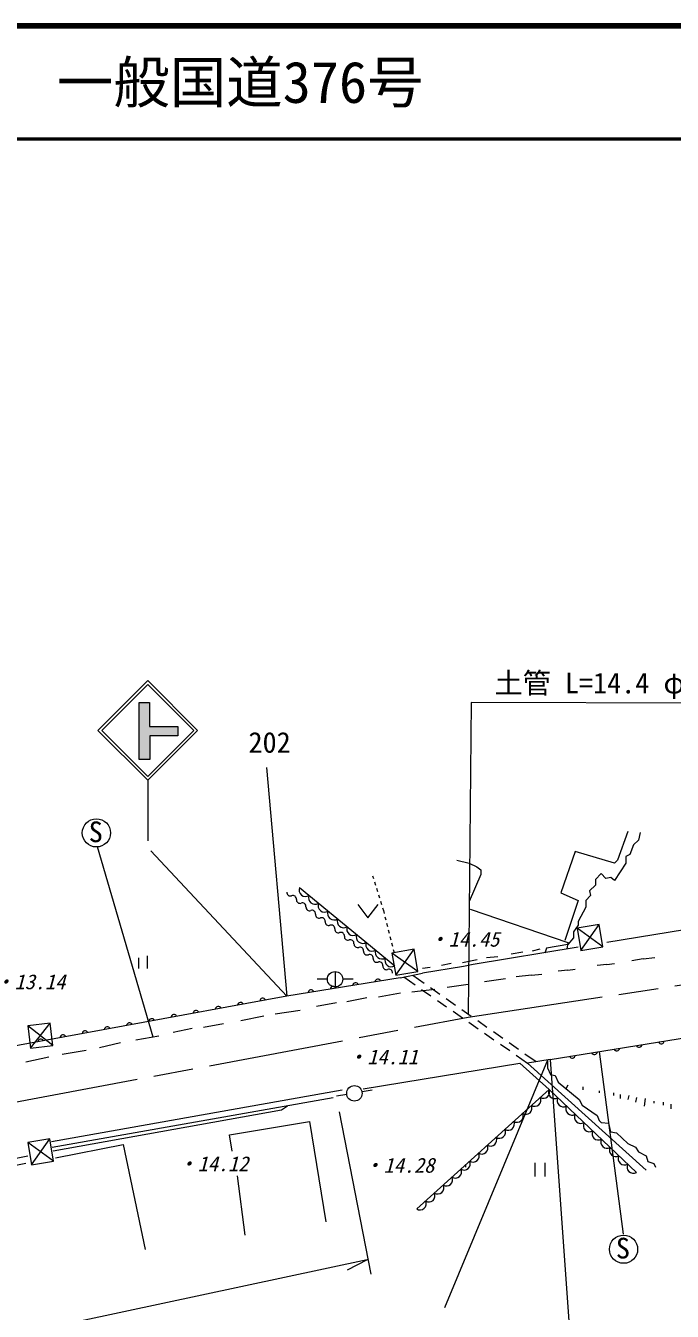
# Model space of a CAD drawing. Units: millimetres, scale not verified. Extents: x 40000 to 680000, y 20000 to 380000.
# Drawn here: x 213966 to 271256, y 266202 to 380000 of the extents above; entities that cross this region are included whole.
import ezdxf
from ezdxf.enums import TextEntityAlignment as Align

# ---------------------------------------------------------------- set-up
doc = ezdxf.new("R2010")
doc.units = ezdxf.units.MM
doc.header["$LTSCALE"] = 1000
doc.linetypes.add('CHAIN', pattern=[18.5, 12, -1.5, 3.5, -1.5])
for name, color, linetype, lineweight in [('M-BGD', 7, 'Continuous', 13), ('M-BMK', 2, 'CHAIN', 13), ('M-STR-HTXT', 7, 'Continuous', 13), ('M-STR-STRC', 7, 'Continuous', 13), ('M-TTL', 2, 'Continuous', 140), ('M-TTL-LINE', 7, 'Continuous', 50)]:
    doc.layers.add(name, color=color, linetype=linetype, lineweight=lineweight)
doc.layers.add('M-TTL-TXT', color=7, linetype='Continuous')
doc.styles.add('ＭＳ ゴシック', font='')
doc.styles.get('ＭＳ ゴシック').set_extended_font_data('MS Gothic')

msp = doc.modelspace()

# ---------------------------------------------------------------- hatches: boundary and pattern name
at = {"layer": 'M-STR-STRC'}
for points in [[(224010, 320096), (224923, 320096), (224923, 317974), (227457, 317974), (227457, 317150), (224959, 317150), (224959, 315046), (224010, 315046)], [(224959, 315046), (224959, 317150), (227457, 317150), (227457, 317974), (224923, 317974), (224923, 320096), (224010, 320096), (224010, 315046)], [(224959, 315046), (224959, 317150), (227457, 317150), (227457, 317974), (224923, 317974), (224923, 320096), (224010, 320096), (224010, 315046)], [(224959, 315046), (224959, 317150), (227457, 317150), (227457, 317974), (224923, 317974), (224923, 320096), (224010, 320096), (224010, 315046)], [(224959, 315046), (224959, 317150), (227457, 317150), (227457, 317974), (224923, 317974), (224923, 320096), (224010, 320096), (224010, 315046)], [(224959, 315046), (224959, 317150), (227457, 317150), (227457, 317974), (224923, 317974), (224923, 320096), (224010, 320096), (224010, 315046)]]:
    msp.add_hatch(color=256, dxfattribs=at).paths.add_polyline_path(points)

# ---------------------------------------------------------------- linework, layer by layer
at = {"layer": 'M-BGD'}
for p, q in [((267319, 308667), (266388, 306127)), ((268420, 308582), (268250, 307905)), ((225256, 290466), (220336, 307306)), ((267827, 307481), (267488, 306635)), ((268250, 307905), (267827, 307481)), ((252164, 306127), (253264, 305873)), ((262662, 306889), (261392, 303248)), ((266134, 305873), (262662, 306889)), ((266388, 306127), (266134, 305873)), ((267488, 306635), (267150, 306465)), ((267150, 306465), (267150, 305873)), ((253264, 305873), (253942, 305534)), ((253942, 305534), (254280, 305280)), ((254280, 305280), (254280, 304857)), ((267150, 305873), (266134, 304349)), ((244691, 304749), (244768, 304504)), ((244858, 304218), (244948, 303932)), ((254280, 304857), (253264, 302486)), ((264440, 303925), (263932, 303417)), ((264948, 304941), (264440, 304433)), ((264440, 304433), (264440, 303925)), ((265372, 304518), (264948, 304941)), ((265795, 304603), (265372, 304518)), ((266134, 304349), (265795, 304603)), ((238222, 303704), (246671, 296790)), ((245038, 303645), (245128, 303359)), ((245217, 303073), (245307, 302787)), ((261392, 303248), (262916, 302571)), ((264017, 302994), (263594, 302571)), ((263932, 303417), (264017, 302994)), ((243384, 302218), (244284, 301018)), ((244284, 301018), (245184, 302218)), ((245397, 302500), (245487, 302214)), ((245577, 301928), (245654, 301683)), ((245654, 301683), (245720, 301421)), ((253349, 301809), (261985, 298845)), ((262916, 302571), (261731, 299015)), ((263594, 301978), (262916, 300708)), ((263594, 302571), (263594, 301978)), ((245794, 301131), (245868, 300840)), ((245943, 300549), (246017, 300258)), ((264785, 300446), (262812, 300116)), ((262916, 300708), (262916, 300369)), ((263142, 298143), (264785, 300446)), ((265115, 298473), (264785, 300446)), ((281543, 301470), (265456, 298845)), ((246091, 299968), (246165, 299677)), ((246239, 299386), (246313, 299096)), ((262916, 300369), (262493, 299777)), ((262493, 299777), (262493, 299269)), ((262812, 300116), (263142, 298143)), ((265115, 298473), (262812, 300116)), ((246387, 298805), (246461, 298514)), ((248390, 298247), (246417, 297917)), ((246535, 298223), (246602, 297962)), ((246747, 295945), (248390, 298247)), ((248720, 296274), (248390, 298247)), ((262916, 298422), (253603, 296898)), ((259530, 298253), (258852, 298083)), ((260122, 298337), (259953, 297914)), ((261985, 298676), (260122, 298337)), ((261985, 298845), (261900, 298253)), ((262493, 299269), (261985, 298676)), ((263142, 298143), (265115, 298473)), ((223970, 297491), (223970, 296559)), ((224732, 297660), (224732, 296559)), ((246417, 297917), (246747, 295945)), ((248720, 296274), (246417, 297917)), ((252667, 297063), (253967, 297333)), ((255804, 297575), (254788, 297491)), ((258006, 297999), (256990, 297829)), ((268674, 297406), (267658, 297237)), ((268674, 297406), (269719, 297532)), ((241374, 296277), (241378, 294911)), ((246747, 295945), (248720, 296274)), ((247134, 295727), (249116, 296136)), ((248253, 295958), (249262, 295253)), ((252756, 296729), (249116, 296136)), ((249793, 296644), (249116, 296559)), ((251656, 296983), (250809, 296813)), ((253603, 296898), (252756, 296729)), ((258768, 295967), (257413, 295797)), ((258768, 295967), (259699, 296051)), ((261985, 296390), (261138, 296305)), ((261985, 296390), (262662, 296475)), ((265456, 296898), (264610, 296813)), ((265456, 296898), (266126, 296982)), ((239783, 295630), (240696, 295630)), ((242076, 295630), (242990, 295630)), ((247461, 295795), (248469, 295095)), ((249836, 294852), (250655, 294279)), ((253180, 295120), (251317, 294866)), ((256482, 295628), (254619, 295374)), ((244205, 293935), (242427, 293596)), ((247168, 294358), (245221, 294019)), ((250216, 294697), (248184, 294443)), ((249044, 294696), (249865, 294125)), ((250440, 293726), (251261, 293155)), ((251229, 293878), (252048, 293304)), ((238278, 292834), (236077, 292495)), ((241496, 293511), (239718, 293173)), ((251836, 292756), (252658, 292186)), ((252622, 292903), (253442, 292330)), ((216133, 291717), (214146, 291485)), ((214146, 291485), (214378, 289499)), ((216365, 289731), (214146, 291485)), ((214378, 289499), (216133, 291717)), ((216365, 289731), (216133, 291717)), ((231505, 291649), (229727, 291310)), ((235061, 292326), (233029, 291903)), ((253233, 291786), (254054, 291216)), ((254015, 291929), (254835, 291356)), ((225748, 290548), (223716, 290209)), ((228711, 291225), (227018, 290887)), ((254629, 290817), (255450, 290246)), ((255408, 290955), (256228, 290382)), ((260420, 288496), (277902, 291310)), ((214378, 289499), (216365, 289731)), ((219313, 289278), (217196, 288939)), ((222361, 289955), (220498, 289532)), ((256025, 289847), (256846, 289276)), ((256802, 289981), (257621, 289408)), ((264779, 289193), (266896, 273022)), ((216011, 288685), (213979, 288262)), ((243866, 285891), (257752, 288177)), ((257421, 288877), (258429, 288177)), ((257752, 288177), (260333, 285845)), ((258195, 289006), (259203, 288301)), ((260420, 288496), (258429, 288177)), ((258429, 288177), (268928, 278695)), ((260207, 288431), (260207, 287754)), ((260207, 287754), (260461, 287161)), ((260461, 287161), (260884, 287077)), ((260884, 287077), (261138, 286484)), ((216243, 281232), (241994, 285796)), ((243769, 285646), (244670, 285801)), ((261138, 286484), (263001, 284960)), ((261985, 286230), (261816, 285891)), ((263340, 286061), (263340, 285807)), ((264779, 285722), (264779, 285553)), ((241222, 285093), (216318, 280710)), ((241509, 285260), (242410, 285414)), ((263001, 284960), (263255, 284452)), ((266049, 285553), (266049, 285299)), ((266642, 285383), (266642, 285045)), ((267404, 285299), (267319, 284960)), ((268081, 285129), (267996, 284706)), ((268843, 285045), (268758, 284367)), ((269605, 284791), (269605, 284621)), ((270452, 284706), (270452, 284452)), ((271129, 284537), (271129, 284113)), ((263255, 284452), (264610, 283521)), ((264610, 283521), (264779, 283097)), ((232013, 281827), (239125, 283013)), ((239125, 283013), (240564, 274123)), ((264779, 283097), (264948, 282928)), ((264948, 282928), (265626, 282843)), ((265795, 282081), (265626, 282843)), ((216114, 281469), (214142, 281140)), ((214142, 281140), (214471, 279167)), ((216444, 279497), (214142, 281140)), ((214471, 279167), (216114, 281469)), ((216444, 279497), (216114, 281469)), ((232267, 280388), (232013, 281827)), ((265795, 282081), (266303, 281997)), ((266303, 281997), (267319, 281065)), ((188448, 274860), (214151, 279977)), ((216604, 279795), (222615, 280981)), ((222615, 280981), (224562, 271667)), ((267319, 281065), (267996, 280727)), ((267996, 280727), (268250, 280303)), ((268250, 280303), (268928, 279965)), ((268928, 279965), (269097, 279457)), ((213979, 279287), (207544, 278017)), ((214471, 279167), (216444, 279497)), ((252926, 279203), (252926, 278949)), ((259087, 279342), (259087, 278142)), ((259987, 278142), (259987, 279342)), ((269097, 279457), (269605, 279287)), ((269605, 279287), (269774, 278949)), ((232690, 278187), (233368, 272937))]:
    msp.add_line(p, q, dxfattribs=at)
for points in [[(247134, 295727), (237093, 294104), (193564, 286116)], [(248614, 275260), (260333, 285845), (268072, 278499)], [(216388, 280394), (236624, 284042), (237159, 284378)]]:
    msp.add_lwpolyline(points, dxfattribs=at)
for centre, radius in [((220229, 308552), 1250), ((241378, 295594), 683), ((243088, 285493), 683), ((266935, 271700), 1250)]:
    msp.add_circle(centre, radius, dxfattribs=at)
for centre, radius, start, end in [((237411, 303277), 314, 174.04897, 290.99065), ((237636, 302690), 314, 354.04897, 110.99065), ((238753, 303491), 572, 158.24027, 303.17876), ((239598, 302800), 572, 158.24027, 303.17876), ((238262, 302625), 314, 174.04897, 290.99065), ((238487, 302038), 314, 354.04897, 110.99065), ((239113, 301972), 314, 174.04897, 290.99065), ((239338, 301385), 314, 354.04897, 110.99065), ((240443, 302109), 572, 158.24027, 303.17876), ((241288, 301417), 572, 158.24027, 303.17876), ((239963, 301320), 314, 174.04897, 290.99065), ((240189, 300733), 314, 354.04897, 110.99065), ((240814, 300668), 314, 174.04897, 290.99065), ((242133, 300726), 572, 158.24027, 303.17876), ((241039, 300081), 314, 354.04897, 110.99065), ((241665, 300015), 314, 174.04897, 290.99065), ((241890, 299428), 314, 354.04897, 110.99065), ((242515, 299363), 314, 174.04897, 290.99065), ((242978, 300035), 572, 158.24027, 303.17876), ((243823, 299343), 572, 158.24027, 303.17876), ((242741, 298776), 314, 354.04897, 110.99065), ((243366, 298711), 314, 174.04897, 290.99065), ((243591, 298124), 314, 354.04897, 110.99065), ((244668, 298652), 572, 158.24027, 303.17876), ((245513, 297961), 572, 158.24027, 303.17876), ((244217, 298058), 314, 174.04897, 290.99065), ((244442, 297471), 314, 354.04897, 110.99065), ((245068, 297406), 314, 174.04897, 290.99065), ((245293, 296819), 314, 354.04897, 110.99065), ((246357, 297270), 572, 158.24027, 303.17876), ((245918, 296754), 314, 174.04897, 290.99065), ((246144, 296167), 314, 354.04897, 110.99065), ((241220, 294714), 256, 21.86265, 176.50188), ((243194, 295033), 256, 21.86265, 176.50188), ((245168, 295352), 256, 21.86265, 176.50188), ((234968, 293657), 256, 23.07837, 177.71761), ((239245, 294395), 256, 21.86265, 176.50188), ((227099, 292213), 256, 23.07837, 177.71761), ((229066, 292574), 256, 23.07837, 177.71761), ((231034, 292935), 256, 23.07837, 177.71761), ((233001, 293296), 256, 23.07837, 177.71761), ((221198, 291130), 256, 23.07837, 177.71761), ((223165, 291491), 256, 23.07837, 177.71761), ((225132, 291852), 256, 23.07837, 177.71761), ((215296, 290047), 256, 23.07837, 177.71761), ((217263, 290408), 256, 23.07837, 177.71761), ((219231, 290769), 256, 23.07837, 177.71761), ((264360, 289187), 256, 201.82476, 356.464), ((266335, 289505), 256, 201.82476, 356.464), ((268310, 289823), 256, 201.82476, 356.464), ((270284, 290141), 256, 201.82476, 356.464), ((262386, 288869), 256, 201.82476, 356.464), ((259845, 285601), 546, 237.62573, 26.54751), ((260828, 285590), 556, 152.76451, 300.21296), ((259063, 284895), 546, 237.62573, 26.54751), ((261601, 284856), 556, 152.76451, 300.21296), ((257501, 283484), 546, 237.62573, 26.54751), ((258282, 284189), 546, 237.62573, 26.54751), ((262375, 284121), 556, 152.76451, 300.21296), ((263149, 283387), 556, 152.76451, 300.21296), ((255938, 282072), 546, 237.62573, 26.54751), ((256719, 282778), 546, 237.62573, 26.54751), ((263923, 282652), 556, 152.76451, 300.21296), ((255157, 281367), 546, 237.62573, 26.54751), ((264697, 281917), 556, 152.76451, 300.21296), ((265470, 281183), 556, 152.76451, 300.21296), ((253594, 279955), 546, 237.62573, 26.54751), ((254376, 280661), 546, 237.62573, 26.54751), ((266244, 280448), 556, 152.76451, 300.21296), ((267018, 279714), 556, 152.76451, 300.21296), ((252813, 279250), 546, 237.62573, 26.54751), ((267792, 278979), 556, 152.76451, 300.21296), ((251250, 277839), 546, 237.62573, 26.54751), ((252032, 278544), 546, 237.62573, 26.54751), ((249688, 276427), 546, 237.62573, 26.54751), ((250469, 277133), 546, 237.62573, 26.54751), ((248906, 275722), 546, 237.62573, 26.54751)]:
    msp.add_arc(centre, radius, start, end, dxfattribs=at)
at = {"layer": 'M-BMK'}
msp.add_lwpolyline([(175686, 277719), (253180, 292241), (274249, 295422)], dxfattribs=at)
at = {"layer": 'M-STR-HTXT'}
for p, q in [((253434, 320097), (253180, 292486)), ((285438, 320012), (253434, 320097)), ((241750, 283859), (244556, 269489)), ((244219, 270761), (164449, 253718)), ((244219, 270761), (242438, 269851))]:
    msp.add_line(p, q, dxfattribs=at)
at = {"layer": 'M-STR-STRC'}
for p, q in [((220371, 317624), (224783, 322036)), ((220710, 317624), (224783, 321697)), ((224783, 322036), (229195, 317624)), ((224783, 321697), (228856, 317624)), ((224010, 320096), (224923, 320096)), ((224010, 315046), (224010, 320096)), ((224923, 320096), (224923, 317974)), ((224783, 313211), (220371, 317624)), ((224783, 313551), (220710, 317624)), ((229195, 317624), (224783, 313211)), ((228856, 317624), (224783, 313551)), ((224923, 317974), (227457, 317974)), ((227457, 317974), (227457, 317150)), ((227457, 317150), (224959, 317150)), ((224959, 317150), (224959, 315046)), ((224959, 315046), (224010, 315046)), ((235315, 314339), (237093, 294104)), ((224783, 313211), (224783, 307855)), ((225062, 306974), (237093, 294104)), ((260207, 288431), (251063, 266503)), ((260420, 288496), (262324, 262015))]:
    msp.add_line(p, q, dxfattribs=at)
at = {"layer": 'M-TTL'}
msp.add_line((680000, 380000), (40000, 380000), dxfattribs=at)
at = {"layer": 'M-TTL-LINE'}
msp.add_line((40000, 370000), (680000, 370000), dxfattribs=at)

# ---------------------------------------------------------------- texts
at = {"layer": 'M-BGD', "style": 'ＭＳ ゴシック'}
for p in [(219551, 307178), (266257, 270326)]:
    msp.add_text('S', height=1833, dxfattribs=at).set_placement(p, align=Align.BOTTOM_LEFT)
at = {"layer": 'M-BGD', "style": 'ＭＳ ゴシック', "oblique": 15}
for s, p in [('・14.45', (249634, 298082)), ('・13.14', (211179, 294312)), ('・14.11', (242429, 287665)), ('・14.12', (227402, 278206)), ('・14.28', (243875, 278072))]:
    msp.add_text(s, height=1320, dxfattribs=at).set_placement(p, align=Align.BOTTOM_LEFT)
at = {"layer": 'M-STR-HTXT', "style": 'ＭＳ ゴシック'}
msp.add_text('土管 L=14.4 φ=250', height=1833, dxfattribs=at).set_placement((255493, 320350), align=Align.BOTTOM_LEFT)
at = {"layer": 'M-STR-STRC', "style": 'ＭＳ ゴシック'}
msp.add_text('202', height=1833, dxfattribs=at).set_placement((233707, 315094), align=Align.BOTTOM_LEFT)
at = {"layer": 'M-TTL-TXT', "style": 'ＭＳ ゴシック'}
msp.add_text('一般国道376号', height=3666, dxfattribs=at).set_placement((216734, 375000), align=Align.MIDDLE_LEFT)

doc.saveas('drawing.dxf')
